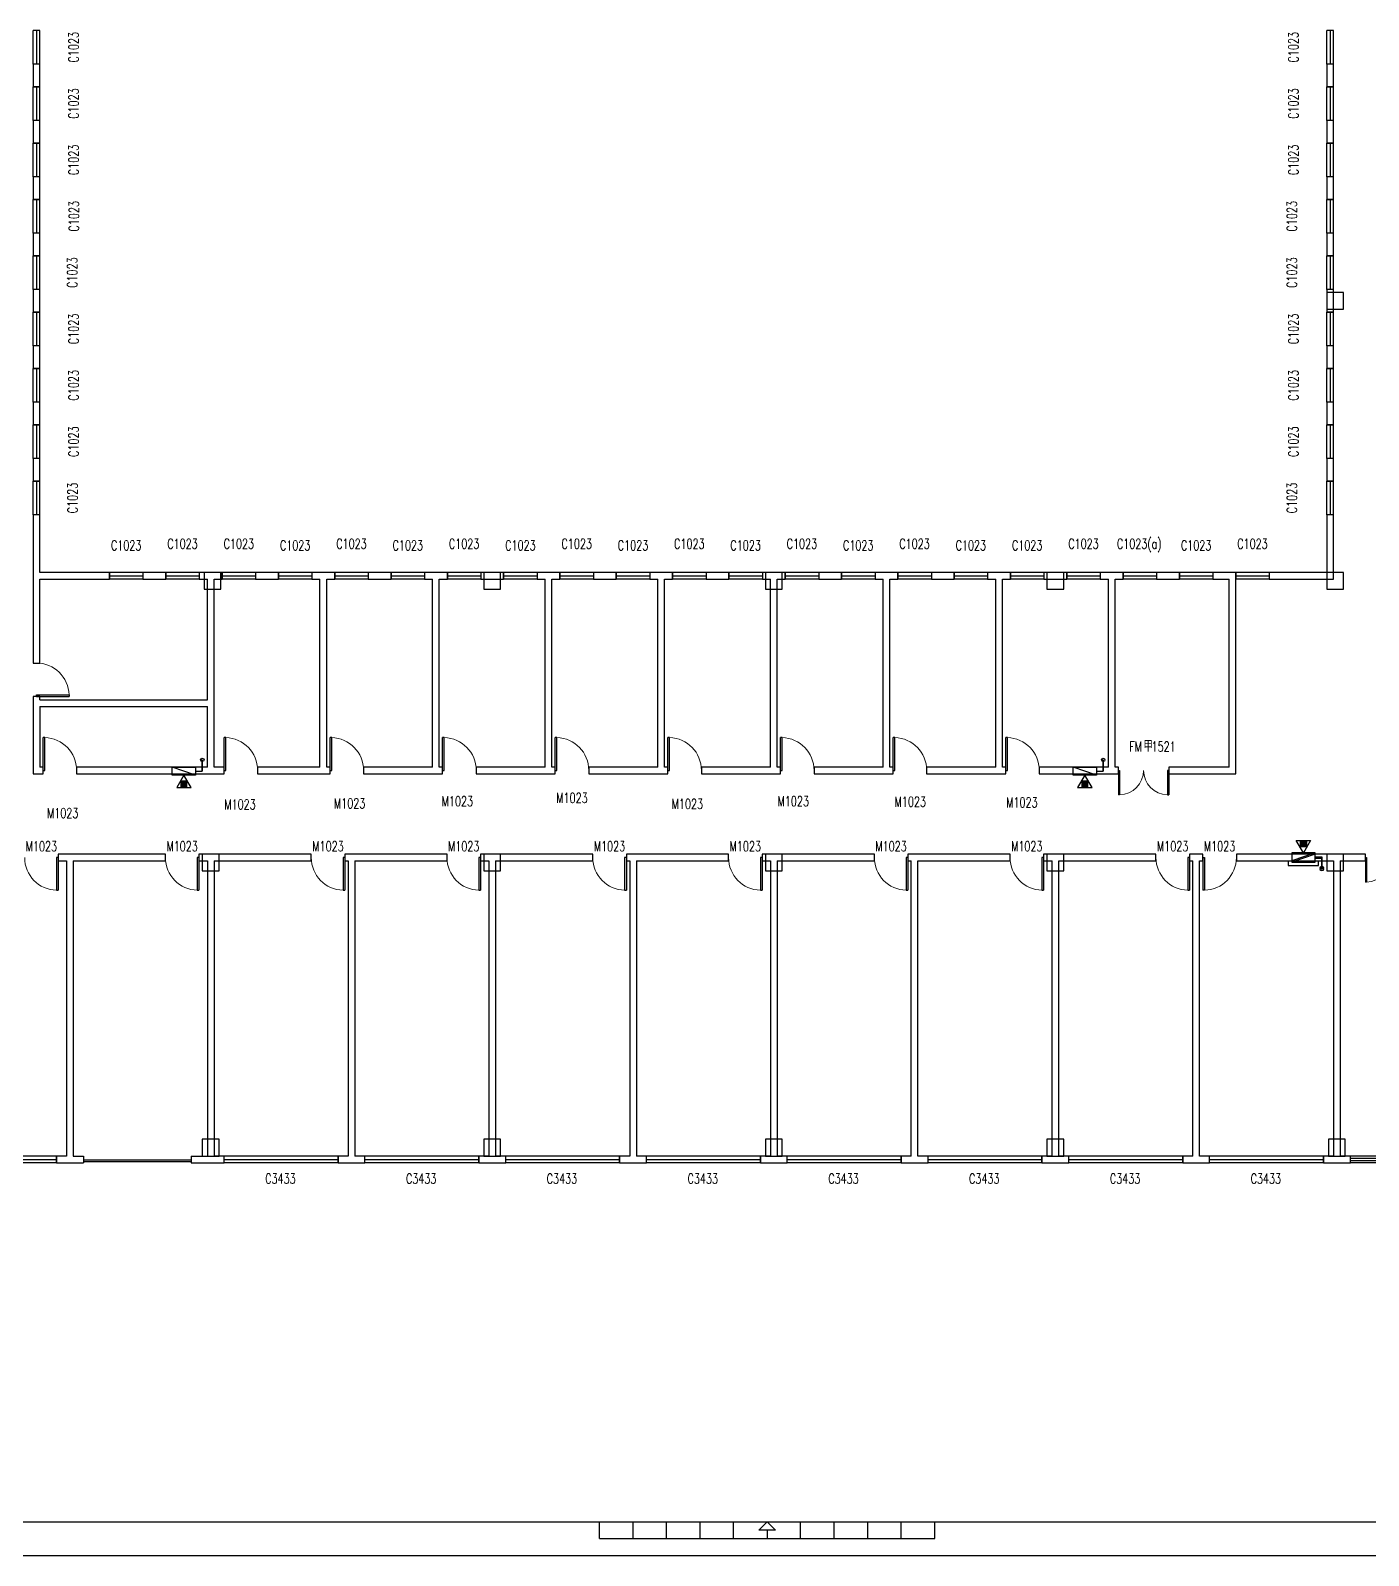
# Model space of a CAD drawing. Header units: inches. Extents: x -867 to 118033, y 1229500 to 1313600.
# Drawn here: x 36606 to 76525, y 1229500 to 1274971 of the extents above; entities that cross this region are included whole.
import ezdxf

# ---------------------------------------------------------------- set-up
doc = ezdxf.new("R2010")
doc.units = ezdxf.units.IN
doc.header["$MEASUREMENT"] = 0
for name, color, linetype in [('COLUMN', 10, 'Continuous'), ('CURTWALL', 10, 'Continuous'), ('DOOR_FIRE', 10, 'Continuous'), ('DOOR_FIRE_TEXT', 10, 'Continuous'), ('WALL', 10, 'Continuous'), ('WINDOW', 10, 'Continuous')]:
    doc.layers.add(name, color=color, linetype=linetype)
doc.styles.add('_TCH_WINDOW', font='SIMPLEX', dxfattribs={"bigfont": 'GBCBIG'})

msp = doc.modelspace()

# ---------------------------------------------------------------- linework, layer by layer
at = {"color": 1}
for p, q in [((41733, 1252890), (41733, 1253220)), ((68613, 1252890), (68613, 1253220)), ((41533, 1252890), (41733, 1252890)), ((68413, 1252890), (68613, 1252890)), ((74933, 1250331), (75133, 1250331)), ((74933, 1250291), (75133, 1250291)), ((75133, 1250331), (75133, 1250001)), ((75133, 1250291), (75133, 1249961))]:
    msp.add_line(p, q, dxfattribs=at)
at = {"color": 1, "linetype": 'Continuous', "ltscale": 2}
for p, q in [((41733, 1253220), (41733, 1252890)), ((68613, 1253220), (68613, 1252890)), ((75133, 1250001), (75133, 1250331)), ((75133, 1249961), (75133, 1250291))]:
    msp.add_line(p, q, dxfattribs=at)
at = {"color": 8}
for p, q in [((41095, 1252472), (41214, 1252592)), ((41095, 1252444), (41242, 1252592)), ((41095, 1252529), (41157, 1252592)), ((41095, 1252557), (41129, 1252592)), ((41095, 1252416), (41271, 1252592)), ((41095, 1252500), (41186, 1252592)), ((41123, 1252416), (41271, 1252563)), ((41151, 1252416), (41271, 1252535)), ((41179, 1252416), (41271, 1252507)), ((41208, 1252416), (41271, 1252478)), ((41236, 1252416), (41271, 1252450)), ((67975, 1252500), (68066, 1252592)), ((67975, 1252416), (68151, 1252592)), ((67975, 1252444), (68122, 1252592)), ((67975, 1252529), (68037, 1252592)), ((67975, 1252472), (68094, 1252592)), ((67975, 1252557), (68009, 1252592)), ((68003, 1252416), (68151, 1252563)), ((68031, 1252416), (68151, 1252535)), ((68059, 1252416), (68151, 1252507)), ((68088, 1252416), (68151, 1252478)), ((68116, 1252416), (68151, 1252450)), ((74495, 1250805), (74671, 1250629)), ((74495, 1250777), (74642, 1250629)), ((74495, 1250749), (74614, 1250629)), ((74495, 1250721), (74586, 1250629)), ((74495, 1250692), (74557, 1250629)), ((74495, 1250664), (74529, 1250629)), ((74523, 1250805), (74671, 1250658)), ((74551, 1250805), (74671, 1250686)), ((74579, 1250805), (74671, 1250714)), ((74608, 1250805), (74671, 1250743)), ((74636, 1250805), (74671, 1250771))]:
    msp.add_line(p, q, dxfattribs=at)
at = {"color": 7}
for p, q in [((53583, 1230005), (53583, 1230505)), ((54583, 1230005), (54583, 1230505)), ((55583, 1230005), (55583, 1230505)), ((56583, 1230005), (56583, 1230505)), ((57583, 1230005), (57583, 1230505)), ((59583, 1230005), (59583, 1230505)), ((60583, 1230005), (60583, 1230505)), ((61583, 1230005), (61583, 1230505)), ((62583, 1230005), (62583, 1230505)), ((63583, 1230005), (63583, 1230505)), ((53583, 1230005), (63583, 1230005)), ((58583, 1230255), (58583, 1230005)), ((-867, 1229500), (118033, 1229500))]:
    msp.add_line(p, q, dxfattribs=at)
msp.add_lwpolyline([(117033, 1230500), (117033, 1312600), (1633, 1312600), (1633, 1230500)], close=True, dxfattribs=at)
at = {"color": 30, "linetype": 'Continuous'}
for points in [[(40833, 1253010), (41533, 1253010), (41533, 1252770), (40833, 1252770)], [(40833, 1253010), (41533, 1253010), (41533, 1252770), (40833, 1253010)], [(67713, 1253010), (68413, 1253010), (68413, 1252770), (67713, 1252770)], [(67713, 1253010), (68413, 1253010), (68413, 1252770), (67713, 1253010)], [(74233, 1250210), (74933, 1250210), (74933, 1250451), (74233, 1250451)], [(74233, 1250210), (74933, 1250210), (74933, 1250451), (74233, 1250210)], [(74233, 1250171), (74933, 1250171), (74933, 1250411), (74233, 1250411)], [(74233, 1250171), (74933, 1250171), (74933, 1250411), (74233, 1250171)]]:
    msp.add_lwpolyline(points, close=True, dxfattribs=at)
at = {"color": 2}
for points in [[(41183, 1252770), (40968, 1252398), (41397, 1252398)], [(68063, 1252770), (67848, 1252398), (68277, 1252398)], [(41095, 1252416), (41271, 1252416), (41271, 1252592), (41095, 1252592)], [(67975, 1252416), (68151, 1252416), (68151, 1252592), (67975, 1252592)], [(74583, 1250451), (74368, 1250823), (74797, 1250823)], [(74495, 1250805), (74671, 1250805), (74671, 1250629), (74495, 1250629)]]:
    msp.add_lwpolyline(points, close=True, dxfattribs=at)
at = {"color": 30}
msp.add_lwpolyline([(74133, 1250210), (74133, 1250070), (75033, 1250070), (75033, 1250210)], dxfattribs=at)
at = {"color": 7}
msp.add_polyline3d([(58833, 1230255, 0), (58333, 1230255, 0), (58583, 1230505, 0)], close=True, dxfattribs=at)
at = {"color": 2}
for centre in [(41733, 1253220), (68613, 1253220), (75133, 1250001), (75133, 1249961)]:
    msp.add_circle(centre, 50, dxfattribs=at)
at = {"layer": 'COLUMN', "color": 2, "ltscale": 3}
for points in [[(75783, 1266661), (75783, 1267161), (75283, 1267161), (75283, 1266661)], [(42283, 1258310), (42283, 1258810), (41783, 1258810), (41783, 1258310)], [(50633, 1258310), (50633, 1258810), (50133, 1258810), (50133, 1258310)], [(59033, 1258310), (59033, 1258810), (58533, 1258810), (58533, 1258310)], [(67433, 1258310), (67433, 1258810), (66933, 1258810), (66933, 1258310)], [(75783, 1258310), (75783, 1258810), (75283, 1258810), (75283, 1258310)], [(42233, 1249911), (42233, 1250411), (41733, 1250411), (41733, 1249911)], [(50633, 1249911), (50633, 1250411), (50133, 1250411), (50133, 1249911)], [(59033, 1249911), (59033, 1250411), (58533, 1250411), (58533, 1249911)], [(67433, 1249911), (67433, 1250411), (66933, 1250411), (66933, 1249911)], [(75783, 1249911), (75783, 1250411), (75283, 1250411), (75283, 1249911)], [(42233, 1241411), (42233, 1241911), (41733, 1241911), (41733, 1241411)], [(50633, 1241411), (50633, 1241911), (50133, 1241911), (50133, 1241411)], [(59033, 1241411), (59033, 1241911), (58533, 1241911), (58533, 1241411)], [(67433, 1241411), (67433, 1241911), (66933, 1241911), (66933, 1241411)], [(75833, 1241411), (75833, 1241911), (75333, 1241911), (75333, 1241411)]]:
    msp.add_lwpolyline(points, close=True, dxfattribs=at)
at = {"layer": 'CURTWALL', "color": 4}
for p, q in [((41423, 1241291), (38183, 1241291)), ((41423, 1241241), (38183, 1241241))]:
    msp.add_line(p, q, dxfattribs=at)
at = {"layer": 'DOOR_FIRE', "color": 7}
for p, q in [((69063, 1252911), (69100, 1252911)), ((69063, 1252911), (69063, 1252179)), ((69100, 1252911), (69100, 1252179)), ((70525, 1252911), (70525, 1252179)), ((70563, 1252911), (70525, 1252911)), ((70563, 1252911), (70563, 1252179)), ((69100, 1252179), (69063, 1252179)), ((70525, 1252179), (70563, 1252179)), ((76433, 1250311), (76433, 1249579)), ((76433, 1250311), (76470, 1250311)), ((76470, 1250311), (76470, 1249579)), ((76470, 1249579), (76433, 1249579))]:
    msp.add_line(p, q, dxfattribs=at)
at = {"layer": 'DOOR_FIRE', "color": 7, "lineweight": 13}
for centre, start, end in [((69081, 1252911), 271.4693, 0), ((70544, 1252911), 180, 268.5307), ((76451, 1250311), 271.4693, 0)]:
    msp.add_arc(centre, 731, start, end, dxfattribs=at)
at = {"layer": 'WALL', "color": 2}
for p, q in [((36883, 1273971), (36683, 1273971)), ((36683, 1273971), (36683, 1273291)), ((36883, 1273291), (36883, 1273971)), ((75283, 1273971), (75283, 1273291)), ((75483, 1273971), (75283, 1273971)), ((75483, 1273291), (75483, 1273971)), ((36683, 1273291), (36883, 1273291)), ((75283, 1273291), (75483, 1273291)), ((36883, 1272291), (36683, 1272291)), ((36683, 1272291), (36683, 1271611)), ((36883, 1271611), (36883, 1272291)), ((75483, 1272291), (75283, 1272291)), ((75283, 1272291), (75283, 1271611)), ((75483, 1271611), (75483, 1272291)), ((36683, 1271611), (36883, 1271611)), ((75283, 1271611), (75483, 1271611)), ((36683, 1270611), (36683, 1269931)), ((36883, 1270611), (36683, 1270611)), ((36883, 1269931), (36883, 1270611)), ((75283, 1270611), (75283, 1269931)), ((75483, 1270611), (75283, 1270611)), ((75483, 1269931), (75483, 1270611)), ((36683, 1269931), (36883, 1269931)), ((75283, 1269931), (75483, 1269931)), ((36683, 1268931), (36683, 1268251)), ((36883, 1268931), (36683, 1268931)), ((36883, 1268251), (36883, 1268931)), ((75483, 1268931), (75283, 1268931)), ((75283, 1268931), (75283, 1268251)), ((75483, 1268251), (75483, 1268931)), ((36683, 1268251), (36883, 1268251)), ((75283, 1268251), (75483, 1268251)), ((36683, 1267251), (36683, 1266571)), ((36883, 1267251), (36683, 1267251)), ((36883, 1266571), (36883, 1267251)), ((75283, 1267251), (75283, 1266571)), ((75483, 1267251), (75283, 1267251)), ((75483, 1266571), (75483, 1267251)), ((36683, 1266571), (36883, 1266571)), ((75283, 1266571), (75483, 1266571)), ((36683, 1265571), (36683, 1264891)), ((36883, 1265571), (36683, 1265571)), ((36883, 1264891), (36883, 1265571)), ((75283, 1265571), (75283, 1264891)), ((75483, 1265571), (75283, 1265571)), ((75483, 1264891), (75483, 1265571)), ((36683, 1264891), (36883, 1264891)), ((75283, 1264891), (75483, 1264891)), ((36683, 1263891), (36683, 1263211)), ((36883, 1263891), (36683, 1263891)), ((36883, 1263211), (36883, 1263891)), ((75483, 1263891), (75283, 1263891)), ((75283, 1263891), (75283, 1263211)), ((75483, 1263211), (75483, 1263891)), ((36683, 1263211), (36883, 1263211)), ((75283, 1263211), (75483, 1263211)), ((36683, 1262211), (36683, 1261531)), ((36883, 1262211), (36683, 1262211)), ((36883, 1261531), (36883, 1262211)), ((75283, 1262211), (75283, 1261531)), ((75483, 1262211), (75283, 1262211)), ((75483, 1261531), (75483, 1262211)), ((36683, 1261531), (36883, 1261531)), ((75283, 1261531), (75483, 1261531)), ((36883, 1260531), (36683, 1260531)), ((36683, 1260531), (36683, 1258710)), ((36883, 1258810), (36883, 1260531)), ((75483, 1260531), (75283, 1260531)), ((75283, 1260531), (75283, 1258810)), ((75483, 1258610), (75483, 1260531)), ((36683, 1258710), (36683, 1256111)), ((38963, 1258810), (36883, 1258810)), ((38963, 1258610), (38963, 1258810)), ((40643, 1258810), (39963, 1258810)), ((39963, 1258810), (39963, 1258610)), ((40643, 1258610), (40643, 1258810)), ((41643, 1258810), (41643, 1258610)), ((41983, 1258810), (41643, 1258810)), ((42323, 1258810), (41983, 1258810)), ((42323, 1258610), (42323, 1258810)), ((44003, 1258810), (43323, 1258810)), ((43323, 1258810), (43323, 1258610)), ((44003, 1258610), (44003, 1258810)), ((45003, 1258810), (45003, 1258610)), ((45343, 1258810), (45003, 1258810)), ((45683, 1258810), (45343, 1258810)), ((45683, 1258610), (45683, 1258810)), ((47363, 1258810), (46683, 1258810)), ((46683, 1258810), (46683, 1258610)), ((47363, 1258610), (47363, 1258810)), ((48363, 1258810), (48363, 1258610)), ((48703, 1258810), (48363, 1258810)), ((49043, 1258810), (48703, 1258810)), ((49043, 1258610), (49043, 1258810)), ((50043, 1258810), (50043, 1258610)), ((50723, 1258810), (50043, 1258810)), ((50723, 1258610), (50723, 1258810)), ((51723, 1258810), (51723, 1258610)), ((52063, 1258810), (51723, 1258810)), ((52403, 1258810), (52063, 1258810)), ((52403, 1258610), (52403, 1258810)), ((54083, 1258810), (53403, 1258810)), ((53403, 1258810), (53403, 1258610)), ((54083, 1258610), (54083, 1258810)), ((55083, 1258810), (55083, 1258610)), ((55423, 1258810), (55083, 1258810)), ((55763, 1258810), (55423, 1258810)), ((55763, 1258610), (55763, 1258810)), ((56763, 1258810), (56763, 1258610)), ((57443, 1258810), (56763, 1258810)), ((57443, 1258610), (57443, 1258810)), ((58783, 1258810), (58443, 1258810)), ((58443, 1258810), (58443, 1258610)), ((59123, 1258810), (58783, 1258810)), ((59123, 1258610), (59123, 1258810)), ((60123, 1258810), (60123, 1258610)), ((60803, 1258810), (60123, 1258810)), ((60803, 1258610), (60803, 1258810)), ((61803, 1258810), (61803, 1258610)), ((62143, 1258810), (61803, 1258810)), ((62483, 1258810), (62143, 1258810)), ((62483, 1258610), (62483, 1258810)), ((63483, 1258810), (63483, 1258610)), ((64163, 1258810), (63483, 1258810)), ((64163, 1258610), (64163, 1258810)), ((65503, 1258810), (65163, 1258810)), ((65163, 1258810), (65163, 1258610)), ((65843, 1258810), (65503, 1258810)), ((65843, 1258610), (65843, 1258810)), ((67523, 1258810), (66843, 1258810)), ((66843, 1258810), (66843, 1258610)), ((67523, 1258610), (67523, 1258810)), ((68863, 1258810), (68523, 1258810)), ((68523, 1258810), (68523, 1258610)), ((69203, 1258810), (68863, 1258810)), ((69203, 1258610), (69203, 1258810)), ((70883, 1258810), (70203, 1258810)), ((70203, 1258810), (70203, 1258610)), ((70883, 1258610), (70883, 1258810)), ((72463, 1258810), (71883, 1258810)), ((71883, 1258810), (71883, 1258610)), ((72563, 1258810), (72463, 1258810)), ((72563, 1258610), (72563, 1258810)), ((73563, 1258810), (73563, 1258610)), ((75283, 1258810), (73563, 1258810)), ((36883, 1256111), (36883, 1258610)), ((36883, 1258610), (38963, 1258610)), ((39963, 1258610), (40643, 1258610)), ((41643, 1258610), (41883, 1258610)), ((41883, 1255011), (41883, 1258610)), ((42083, 1258610), (42323, 1258610)), ((42083, 1254911), (42083, 1258610)), ((43323, 1258610), (44003, 1258610)), ((45003, 1258610), (45243, 1258610)), ((45243, 1253010), (45243, 1258610)), ((45443, 1258610), (45683, 1258610)), ((45443, 1253010), (45443, 1258610)), ((46683, 1258610), (47363, 1258610)), ((48363, 1258610), (48603, 1258610)), ((48603, 1253010), (48603, 1258610)), ((48803, 1258610), (49043, 1258610)), ((48803, 1253010), (48803, 1258610)), ((50043, 1258610), (50723, 1258610)), ((51723, 1258610), (51963, 1258610)), ((51963, 1253010), (51963, 1258610)), ((52163, 1258610), (52403, 1258610)), ((52163, 1253010), (52163, 1258610)), ((53403, 1258610), (54083, 1258610)), ((55083, 1258610), (55323, 1258610)), ((55323, 1253010), (55323, 1258610)), ((55523, 1253010), (55523, 1258610)), ((55523, 1258610), (55763, 1258610)), ((56763, 1258610), (57443, 1258610)), ((58443, 1258610), (58683, 1258610)), ((58683, 1253010), (58683, 1258610)), ((58883, 1258610), (59123, 1258610)), ((58883, 1253010), (58883, 1258610)), ((60123, 1258610), (60803, 1258610)), ((61803, 1258610), (62043, 1258610)), ((62043, 1253010), (62043, 1258610)), ((62243, 1253010), (62243, 1258610)), ((62243, 1258610), (62483, 1258610)), ((63483, 1258610), (64163, 1258610)), ((65163, 1258610), (65403, 1258610)), ((65403, 1253010), (65403, 1258610)), ((65603, 1253010), (65603, 1258610)), ((65603, 1258610), (65843, 1258610)), ((66843, 1258610), (67523, 1258610)), ((68523, 1258610), (68763, 1258610)), ((68763, 1253010), (68763, 1258610)), ((68963, 1253010), (68963, 1258610)), ((68963, 1258610), (69203, 1258610)), ((70203, 1258610), (70883, 1258610)), ((71883, 1258610), (72363, 1258610)), ((72363, 1253010), (72363, 1258610)), ((72563, 1252811), (72563, 1258610)), ((73563, 1258610), (75483, 1258610)), ((36683, 1256111), (36883, 1256111)), ((36883, 1255111), (36683, 1255111)), ((36683, 1255111), (36683, 1254911)), ((36883, 1255011), (36883, 1255111)), ((36883, 1255011), (41883, 1255011)), ((36683, 1254911), (36683, 1252811)), ((36883, 1254811), (36883, 1253010)), ((36883, 1254811), (41883, 1254811)), ((41883, 1253010), (41883, 1254811)), ((42083, 1253010), (42083, 1254911)), ((36683, 1252811), (36983, 1252811)), ((36983, 1253010), (36883, 1253010)), ((36983, 1252811), (36983, 1253010)), ((37983, 1253010), (37983, 1252811)), ((41883, 1253010), (37983, 1253010)), ((37983, 1252811), (41983, 1252811)), ((41983, 1252811), (42383, 1252811)), ((42383, 1253010), (42083, 1253010)), ((42383, 1252811), (42383, 1253010)), ((43383, 1253010), (43383, 1252811)), ((45243, 1253010), (43383, 1253010)), ((43383, 1252811), (45343, 1252811)), ((45343, 1252811), (45543, 1252811)), ((45543, 1253010), (45443, 1253010)), ((45543, 1252811), (45543, 1253010)), ((48603, 1253010), (46543, 1253010)), ((46543, 1253010), (46543, 1252811)), ((46543, 1252811), (48703, 1252811)), ((48703, 1252811), (48903, 1252811)), ((48903, 1253010), (48803, 1253010)), ((48903, 1252811), (48903, 1253010)), ((51963, 1253010), (49903, 1253010)), ((49903, 1253010), (49903, 1252811)), ((49903, 1252811), (52063, 1252811)), ((52063, 1252811), (52263, 1252811)), ((52263, 1253010), (52163, 1253010)), ((52263, 1252811), (52263, 1253010)), ((55323, 1253010), (53263, 1253010)), ((53263, 1253010), (53263, 1252811)), ((53263, 1252811), (55423, 1252811)), ((55423, 1252811), (55623, 1252811)), ((55623, 1253010), (55523, 1253010)), ((55623, 1252811), (55623, 1253010)), ((58683, 1253010), (56623, 1253010)), ((56623, 1253010), (56623, 1252811)), ((56623, 1252811), (58783, 1252811)), ((58783, 1252811), (58983, 1252811)), ((58983, 1253010), (58883, 1253010)), ((58983, 1252811), (58983, 1253010)), ((62043, 1253010), (59983, 1253010)), ((59983, 1253010), (59983, 1252811)), ((59983, 1252811), (62143, 1252811)), ((62143, 1252811), (62343, 1252811)), ((62343, 1253010), (62243, 1253010)), ((62343, 1252811), (62343, 1253010)), ((63343, 1253010), (63343, 1252811)), ((65403, 1253010), (63343, 1253010)), ((63343, 1252811), (65503, 1252811)), ((65503, 1252811), (65703, 1252811)), ((65703, 1253010), (65603, 1253010)), ((65703, 1252811), (65703, 1253010)), ((68763, 1253010), (66703, 1253010)), ((66703, 1253010), (66703, 1252811)), ((66703, 1252811), (68863, 1252811)), ((68863, 1252811), (69063, 1252811)), ((69063, 1253010), (68963, 1253010)), ((69063, 1252811), (69063, 1253010)), ((70563, 1253010), (70563, 1252811)), ((72363, 1253010), (70563, 1253010)), ((70563, 1252811), (72563, 1252811)), ((37783, 1250411), (37433, 1250411)), ((37433, 1250411), (37433, 1250210)), ((37433, 1250210), (37683, 1250210)), ((37683, 1250210), (37683, 1241411)), ((40633, 1250411), (37783, 1250411)), ((37883, 1250210), (37883, 1241411)), ((37883, 1250210), (40633, 1250210)), ((40633, 1250210), (40633, 1250411)), ((41633, 1250411), (41633, 1250210)), ((41983, 1250411), (41633, 1250411)), ((41633, 1250210), (41883, 1250210)), ((41883, 1250210), (41883, 1241411)), ((44983, 1250411), (41983, 1250411)), ((42083, 1250210), (44983, 1250210)), ((42083, 1250210), (42083, 1241411)), ((44983, 1250210), (44983, 1250411)), ((46183, 1250411), (45983, 1250411)), ((45983, 1250411), (45983, 1250210)), ((45983, 1250210), (46083, 1250210)), ((46083, 1250210), (46083, 1241411)), ((49033, 1250411), (46183, 1250411)), ((46283, 1250210), (49033, 1250210)), ((46283, 1250210), (46283, 1241411)), ((49033, 1250210), (49033, 1250411)), ((50383, 1250411), (50033, 1250411)), ((50033, 1250411), (50033, 1250210)), ((50033, 1250210), (50283, 1250210)), ((50283, 1250210), (50283, 1241411)), ((53383, 1250411), (50383, 1250411)), ((50483, 1250210), (53383, 1250210)), ((50483, 1250210), (50483, 1241411)), ((53383, 1250210), (53383, 1250411)), ((54583, 1250411), (54383, 1250411)), ((54383, 1250411), (54383, 1250210)), ((54383, 1250210), (54483, 1250210)), ((54483, 1250210), (54483, 1241411)), ((57433, 1250411), (54583, 1250411)), ((54683, 1250210), (57433, 1250210)), ((54683, 1250210), (54683, 1241411)), ((57433, 1250210), (57433, 1250411)), ((58433, 1250411), (58433, 1250210)), ((58783, 1250411), (58433, 1250411)), ((58433, 1250210), (58683, 1250210)), ((58683, 1250210), (58683, 1241411)), ((61783, 1250411), (58783, 1250411)), ((58883, 1250210), (61783, 1250210)), ((58883, 1250210), (58883, 1241411)), ((61783, 1250210), (61783, 1250411)), ((62783, 1250411), (62783, 1250210)), ((62983, 1250411), (62783, 1250411)), ((62783, 1250210), (62883, 1250210)), ((62883, 1241411), (62883, 1250210)), ((65833, 1250411), (62983, 1250411)), ((63083, 1241411), (63083, 1250210)), ((63083, 1250210), (65833, 1250210)), ((65833, 1250210), (65833, 1250411)), ((66833, 1250411), (66833, 1250210)), ((67183, 1250411), (66833, 1250411)), ((66833, 1250210), (67083, 1250210)), ((67083, 1241411), (67083, 1250210)), ((70183, 1250411), (67183, 1250411)), ((67283, 1241411), (67283, 1250210)), ((67283, 1250210), (70183, 1250210)), ((70183, 1250210), (70183, 1250411)), ((71383, 1250411), (71183, 1250411)), ((71183, 1250411), (71183, 1250210)), ((71183, 1250210), (71283, 1250210)), ((71283, 1241411), (71283, 1250210)), ((71583, 1250411), (71383, 1250411)), ((71483, 1250210), (71583, 1250210)), ((71483, 1241411), (71483, 1250210)), ((71583, 1250210), (71583, 1250411)), ((75583, 1250411), (72583, 1250411)), ((72583, 1250411), (72583, 1250210)), ((72583, 1250210), (75483, 1250210)), ((75483, 1250210), (75483, 1241411)), ((76433, 1250411), (75583, 1250411)), ((75683, 1250210), (75683, 1241411)), ((75683, 1250210), (76433, 1250210)), ((76433, 1250210), (76433, 1250411)), ((37683, 1241411), (37383, 1241411)), ((37383, 1241411), (37383, 1241211)), ((37883, 1241411), (38183, 1241411)), ((38183, 1241411), (38183, 1241211)), ((41398, 1241411), (41398, 1241211)), ((41398, 1241411), (41883, 1241411)), ((42383, 1241411), (42083, 1241411)), ((42383, 1241211), (42383, 1241411)), ((46083, 1241411), (45783, 1241411)), ((45783, 1241411), (45783, 1241211)), ((46583, 1241411), (46283, 1241411)), ((46583, 1241211), (46583, 1241411)), ((49983, 1241411), (49983, 1241211)), ((50283, 1241411), (49983, 1241411)), ((50783, 1241411), (50483, 1241411)), ((50783, 1241211), (50783, 1241411)), ((54183, 1241411), (54183, 1241211)), ((54483, 1241411), (54183, 1241411)), ((54983, 1241411), (54683, 1241411)), ((54983, 1241211), (54983, 1241411)), ((58683, 1241411), (58383, 1241411)), ((58383, 1241411), (58383, 1241211)), ((59183, 1241411), (58883, 1241411)), ((59183, 1241211), (59183, 1241411)), ((62583, 1241411), (62583, 1241211)), ((62883, 1241411), (62583, 1241411)), ((63383, 1241411), (63083, 1241411)), ((63383, 1241211), (63383, 1241411)), ((66783, 1241411), (66783, 1241211)), ((67083, 1241411), (66783, 1241411)), ((67583, 1241411), (67283, 1241411)), ((67583, 1241211), (67583, 1241411)), ((70983, 1241411), (70983, 1241211)), ((71283, 1241411), (70983, 1241411)), ((71783, 1241411), (71483, 1241411)), ((71783, 1241211), (71783, 1241411)), ((75183, 1241411), (75183, 1241211)), ((75483, 1241411), (75183, 1241411)), ((75983, 1241411), (75683, 1241411)), ((75983, 1241211), (75983, 1241411)), ((37383, 1241211), (37783, 1241211)), ((37783, 1241211), (38183, 1241211)), ((41398, 1241211), (41983, 1241211)), ((41983, 1241211), (42383, 1241211)), ((45783, 1241211), (46183, 1241211)), ((46183, 1241211), (46583, 1241211)), ((49983, 1241211), (50383, 1241211)), ((50383, 1241211), (50783, 1241211)), ((54183, 1241211), (54583, 1241211)), ((54583, 1241211), (54983, 1241211)), ((58383, 1241211), (58783, 1241211)), ((58783, 1241211), (59183, 1241211)), ((62583, 1241211), (62983, 1241211)), ((62983, 1241211), (63383, 1241211)), ((66783, 1241211), (67183, 1241211)), ((67183, 1241211), (67583, 1241211)), ((70983, 1241211), (71383, 1241211)), ((71383, 1241211), (71783, 1241211)), ((75183, 1241211), (75583, 1241211)), ((75583, 1241211), (75983, 1241211))]:
    msp.add_line(p, q, dxfattribs=at)
at = {"layer": 'WINDOW', "color": 4}
for p, q in [((36883, 1274971), (36683, 1274971)), ((36683, 1273971), (36683, 1274971)), ((36783, 1274971), (36783, 1273971)), ((36883, 1273971), (36883, 1274971)), ((75283, 1273971), (75283, 1274971)), ((75483, 1274971), (75283, 1274971)), ((75383, 1274971), (75383, 1273971)), ((75483, 1273971), (75483, 1274971)), ((36883, 1273971), (36683, 1273971)), ((75483, 1273971), (75283, 1273971)), ((36683, 1272291), (36683, 1273291)), ((36883, 1273291), (36683, 1273291)), ((36783, 1273291), (36783, 1272291)), ((36883, 1272291), (36883, 1273291)), ((75283, 1272291), (75283, 1273291)), ((75483, 1273291), (75283, 1273291)), ((75383, 1273291), (75383, 1272291)), ((75483, 1272291), (75483, 1273291)), ((36883, 1272291), (36683, 1272291)), ((75483, 1272291), (75283, 1272291)), ((36683, 1270611), (36683, 1271611)), ((36883, 1271611), (36683, 1271611)), ((36783, 1271611), (36783, 1270611)), ((36883, 1270611), (36883, 1271611)), ((75483, 1271611), (75283, 1271611)), ((75283, 1270611), (75283, 1271611)), ((75383, 1271611), (75383, 1270611)), ((75483, 1270611), (75483, 1271611)), ((36883, 1270611), (36683, 1270611)), ((75483, 1270611), (75283, 1270611)), ((36883, 1269931), (36683, 1269931)), ((36683, 1268931), (36683, 1269931)), ((36783, 1269931), (36783, 1268931)), ((36883, 1268931), (36883, 1269931)), ((75283, 1268931), (75283, 1269931)), ((75483, 1269931), (75283, 1269931)), ((75383, 1269931), (75383, 1268931)), ((75483, 1268931), (75483, 1269931)), ((36883, 1268931), (36683, 1268931)), ((75483, 1268931), (75283, 1268931)), ((36683, 1267251), (36683, 1268251)), ((36883, 1268251), (36683, 1268251)), ((36783, 1268251), (36783, 1267251)), ((36883, 1267251), (36883, 1268251)), ((75483, 1268251), (75283, 1268251)), ((75283, 1267251), (75283, 1268251)), ((75383, 1268251), (75383, 1267251)), ((75483, 1267251), (75483, 1268251)), ((36883, 1267251), (36683, 1267251)), ((75483, 1267251), (75283, 1267251)), ((36883, 1266571), (36683, 1266571)), ((36683, 1265571), (36683, 1266571)), ((36783, 1266571), (36783, 1265571)), ((36883, 1265571), (36883, 1266571)), ((75483, 1266571), (75283, 1266571)), ((75283, 1265571), (75283, 1266571)), ((75383, 1266571), (75383, 1265571)), ((75483, 1265571), (75483, 1266571)), ((36883, 1265571), (36683, 1265571)), ((75483, 1265571), (75283, 1265571)), ((36683, 1263891), (36683, 1264891)), ((36883, 1264891), (36683, 1264891)), ((36783, 1264891), (36783, 1263891)), ((36883, 1263891), (36883, 1264891)), ((75283, 1263891), (75283, 1264891)), ((75483, 1264891), (75283, 1264891)), ((75383, 1264891), (75383, 1263891)), ((75483, 1263891), (75483, 1264891)), ((36883, 1263891), (36683, 1263891)), ((75483, 1263891), (75283, 1263891)), ((36883, 1263211), (36683, 1263211)), ((36683, 1262211), (36683, 1263211)), ((36783, 1263211), (36783, 1262211)), ((36883, 1262211), (36883, 1263211)), ((75483, 1263211), (75283, 1263211)), ((75283, 1262211), (75283, 1263211)), ((75383, 1263211), (75383, 1262211)), ((75483, 1262211), (75483, 1263211)), ((36883, 1262211), (36683, 1262211)), ((75483, 1262211), (75283, 1262211)), ((36683, 1260531), (36683, 1261531)), ((36883, 1261531), (36683, 1261531)), ((36783, 1261531), (36783, 1260531)), ((36883, 1260531), (36883, 1261531)), ((75283, 1260531), (75283, 1261531)), ((75483, 1261531), (75283, 1261531)), ((75383, 1261531), (75383, 1260531)), ((75483, 1260531), (75483, 1261531)), ((36883, 1260531), (36683, 1260531)), ((75483, 1260531), (75283, 1260531)), ((38963, 1258810), (38963, 1258610)), ((39963, 1258810), (38963, 1258810)), ((38963, 1258710), (39963, 1258710)), ((39963, 1258810), (39963, 1258610)), ((40643, 1258810), (40643, 1258610)), ((41643, 1258810), (40643, 1258810)), ((40643, 1258710), (41643, 1258710)), ((41643, 1258810), (41643, 1258610)), ((43323, 1258810), (42323, 1258810)), ((42323, 1258810), (42323, 1258610)), ((42323, 1258710), (43323, 1258710)), ((43323, 1258810), (43323, 1258610)), ((45003, 1258810), (44003, 1258810)), ((44003, 1258810), (44003, 1258610)), ((44003, 1258710), (45003, 1258710)), ((45003, 1258810), (45003, 1258610)), ((45683, 1258810), (45683, 1258610)), ((46683, 1258810), (45683, 1258810)), ((45683, 1258710), (46683, 1258710)), ((46683, 1258810), (46683, 1258610)), ((47363, 1258810), (47363, 1258610)), ((48363, 1258810), (47363, 1258810)), ((47363, 1258710), (48363, 1258710)), ((48363, 1258810), (48363, 1258610)), ((49043, 1258810), (49043, 1258610)), ((50043, 1258810), (49043, 1258810)), ((49043, 1258710), (50043, 1258710)), ((50043, 1258810), (50043, 1258610)), ((50723, 1258810), (50723, 1258610)), ((51723, 1258810), (50723, 1258810)), ((50723, 1258710), (51723, 1258710)), ((51723, 1258810), (51723, 1258610)), ((52403, 1258810), (52403, 1258610)), ((53403, 1258810), (52403, 1258810)), ((52403, 1258710), (53403, 1258710)), ((53403, 1258810), (53403, 1258610)), ((55083, 1258810), (54083, 1258810)), ((54083, 1258810), (54083, 1258610)), ((54083, 1258710), (55083, 1258710)), ((55083, 1258810), (55083, 1258610)), ((55763, 1258810), (55763, 1258610)), ((56763, 1258810), (55763, 1258810)), ((55763, 1258710), (56763, 1258710)), ((56763, 1258810), (56763, 1258610)), ((57443, 1258810), (57443, 1258610)), ((58443, 1258810), (57443, 1258810)), ((57443, 1258710), (58443, 1258710)), ((58443, 1258810), (58443, 1258610)), ((59123, 1258810), (59123, 1258610)), ((60123, 1258810), (59123, 1258810)), ((59123, 1258710), (60123, 1258710)), ((60123, 1258810), (60123, 1258610)), ((61803, 1258810), (60803, 1258810)), ((60803, 1258810), (60803, 1258610)), ((60803, 1258710), (61803, 1258710)), ((61803, 1258810), (61803, 1258610)), ((63483, 1258810), (62483, 1258810)), ((62483, 1258810), (62483, 1258610)), ((62483, 1258710), (63483, 1258710)), ((63483, 1258810), (63483, 1258610)), ((65163, 1258810), (64163, 1258810)), ((64163, 1258810), (64163, 1258610)), ((64163, 1258710), (65163, 1258710)), ((65163, 1258810), (65163, 1258610)), ((66843, 1258810), (65843, 1258810)), ((65843, 1258810), (65843, 1258610)), ((65843, 1258710), (66843, 1258710)), ((66843, 1258810), (66843, 1258610)), ((68523, 1258810), (67523, 1258810)), ((67523, 1258810), (67523, 1258610)), ((67523, 1258710), (68523, 1258710)), ((68523, 1258810), (68523, 1258610)), ((69203, 1258810), (69203, 1258610)), ((70203, 1258810), (69203, 1258810)), ((69203, 1258710), (70203, 1258710)), ((70203, 1258810), (70203, 1258610)), ((70883, 1258810), (70883, 1258610)), ((71883, 1258810), (70883, 1258810)), ((70883, 1258710), (71883, 1258710)), ((71883, 1258810), (71883, 1258610)), ((73563, 1258810), (72563, 1258810)), ((72563, 1258810), (72563, 1258610)), ((72563, 1258710), (73563, 1258710)), ((73563, 1258810), (73563, 1258610)), ((39963, 1258610), (38963, 1258610)), ((41643, 1258610), (40643, 1258610)), ((43323, 1258610), (42323, 1258610)), ((45003, 1258610), (44003, 1258610)), ((46683, 1258610), (45683, 1258610)), ((48363, 1258610), (47363, 1258610)), ((50043, 1258610), (49043, 1258610)), ((51723, 1258610), (50723, 1258610)), ((53403, 1258610), (52403, 1258610)), ((55083, 1258610), (54083, 1258610)), ((56763, 1258610), (55763, 1258610)), ((58443, 1258610), (57443, 1258610)), ((60123, 1258610), (59123, 1258610)), ((61803, 1258610), (60803, 1258610)), ((63483, 1258610), (62483, 1258610)), ((65163, 1258610), (64163, 1258610)), ((66843, 1258610), (65843, 1258610)), ((68523, 1258610), (67523, 1258610)), ((70203, 1258610), (69203, 1258610)), ((71883, 1258610), (70883, 1258610)), ((73563, 1258610), (72563, 1258610)), ((37383, 1241411), (33983, 1241411)), ((37383, 1241211), (37383, 1241411)), ((42383, 1241211), (42383, 1241411)), ((45783, 1241411), (42383, 1241411)), ((45783, 1241211), (45783, 1241411)), ((49983, 1241411), (46583, 1241411)), ((46583, 1241211), (46583, 1241411)), ((49983, 1241211), (49983, 1241411)), ((50783, 1241211), (50783, 1241411)), ((54183, 1241411), (50783, 1241411)), ((54183, 1241211), (54183, 1241411)), ((58383, 1241411), (54983, 1241411)), ((54983, 1241211), (54983, 1241411)), ((58383, 1241211), (58383, 1241411)), ((59183, 1241211), (59183, 1241411)), ((62583, 1241411), (59183, 1241411)), ((62583, 1241211), (62583, 1241411)), ((63383, 1241211), (63383, 1241411)), ((66783, 1241411), (63383, 1241411)), ((66783, 1241211), (66783, 1241411)), ((70983, 1241411), (67583, 1241411)), ((67583, 1241211), (67583, 1241411)), ((70983, 1241211), (70983, 1241411)), ((71783, 1241211), (71783, 1241411)), ((75183, 1241411), (71783, 1241411)), ((75183, 1241211), (75183, 1241411)), ((33983, 1241311), (37383, 1241311)), ((37383, 1241211), (33983, 1241211)), ((42383, 1241311), (45783, 1241311)), ((45783, 1241211), (42383, 1241211)), ((46583, 1241311), (49983, 1241311)), ((49983, 1241211), (46583, 1241211)), ((50783, 1241311), (54183, 1241311)), ((54183, 1241211), (50783, 1241211)), ((54983, 1241311), (58383, 1241311)), ((58383, 1241211), (54983, 1241211)), ((59183, 1241311), (62583, 1241311)), ((62583, 1241211), (59183, 1241211)), ((63383, 1241311), (66783, 1241311)), ((66783, 1241211), (63383, 1241211)), ((67583, 1241311), (70983, 1241311)), ((70983, 1241211), (67583, 1241211)), ((71783, 1241311), (75183, 1241311)), ((75183, 1241211), (71783, 1241211))]:
    msp.add_line(p, q, dxfattribs=at)
at = {"layer": 'WINDOW', "color": 7}
for p, q in [((36783, 1255161), (37758, 1255161)), ((36783, 1255111), (36783, 1255161)), ((36783, 1255111), (37758, 1255111)), ((37758, 1255161), (37758, 1255111)), ((36983, 1252911), (36983, 1253886)), ((37033, 1253886), (36983, 1253886)), ((37033, 1252911), (37033, 1253886)), ((42383, 1252911), (42383, 1253886)), ((42433, 1253886), (42383, 1253886)), ((42433, 1252911), (42433, 1253886)), ((45593, 1253886), (45543, 1253886)), ((45543, 1252911), (45543, 1253886)), ((45593, 1252911), (45593, 1253886)), ((48953, 1253886), (48903, 1253886)), ((48903, 1252911), (48903, 1253886)), ((48953, 1252911), (48953, 1253886)), ((52313, 1253886), (52263, 1253886)), ((52263, 1252911), (52263, 1253886)), ((52313, 1252911), (52313, 1253886)), ((55673, 1253886), (55623, 1253886)), ((55623, 1252911), (55623, 1253886)), ((55673, 1252911), (55673, 1253886)), ((58983, 1252911), (58983, 1253886)), ((59033, 1253886), (58983, 1253886)), ((59033, 1252911), (59033, 1253886)), ((62343, 1252911), (62343, 1253886)), ((62393, 1253886), (62343, 1253886)), ((62393, 1252911), (62393, 1253886)), ((65753, 1253886), (65703, 1253886)), ((65703, 1252911), (65703, 1253886)), ((65753, 1252911), (65753, 1253886)), ((36983, 1252911), (37033, 1252911)), ((42383, 1252911), (42433, 1252911)), ((45543, 1252911), (45593, 1252911)), ((48903, 1252911), (48953, 1252911)), ((52263, 1252911), (52313, 1252911)), ((55623, 1252911), (55673, 1252911)), ((58983, 1252911), (59033, 1252911)), ((62343, 1252911), (62393, 1252911)), ((65703, 1252911), (65753, 1252911)), ((37383, 1250311), (37383, 1249336)), ((37433, 1250311), (37383, 1250311)), ((37433, 1250311), (37433, 1249336)), ((41583, 1250311), (41583, 1249336)), ((41633, 1250311), (41583, 1250311)), ((41633, 1250311), (41633, 1249336)), ((45983, 1250311), (45933, 1250311)), ((45933, 1250311), (45933, 1249336)), ((45983, 1250311), (45983, 1249336)), ((50033, 1250311), (49983, 1250311)), ((49983, 1250311), (49983, 1249336)), ((50033, 1250311), (50033, 1249336)), ((54383, 1250311), (54333, 1250311)), ((54333, 1250311), (54333, 1249336)), ((54383, 1250311), (54383, 1249336)), ((58433, 1250311), (58383, 1250311)), ((58383, 1250311), (58383, 1249336)), ((58433, 1250311), (58433, 1249336)), ((62733, 1250311), (62733, 1249336)), ((62783, 1250311), (62733, 1250311)), ((62783, 1250311), (62783, 1249336)), ((66833, 1250311), (66783, 1250311)), ((66783, 1250311), (66783, 1249336)), ((66833, 1250311), (66833, 1249336)), ((71133, 1250311), (71133, 1249336)), ((71183, 1250311), (71133, 1250311)), ((71183, 1250311), (71183, 1249336)), ((71583, 1250311), (71633, 1250311)), ((71583, 1250311), (71583, 1249336)), ((71633, 1250311), (71633, 1249336)), ((37383, 1249336), (37433, 1249336)), ((41583, 1249336), (41633, 1249336)), ((45933, 1249336), (45983, 1249336)), ((49983, 1249336), (50033, 1249336)), ((54333, 1249336), (54383, 1249336)), ((58383, 1249336), (58433, 1249336)), ((62733, 1249336), (62783, 1249336)), ((66783, 1249336), (66833, 1249336)), ((71133, 1249336), (71183, 1249336)), ((71633, 1249336), (71583, 1249336)), ((78683, 1241411), (75983, 1241411)), ((75983, 1241344), (78683, 1241344)), ((75983, 1241277), (78683, 1241277)), ((78683, 1241211), (75983, 1241211))]:
    msp.add_line(p, q, dxfattribs=at)
at = {"layer": 'WINDOW', "color": 7, "lineweight": 13}
for centre, start, end in [((36783, 1255136), 1.4693, 90), ((37008, 1252911), 0, 88.5307), ((42408, 1252911), 0, 88.5307), ((45568, 1252911), 0, 88.5307), ((48928, 1252911), 0, 88.5307), ((52288, 1252911), 0, 88.5307), ((55648, 1252911), 0, 88.5307), ((59008, 1252911), 0, 88.5307), ((62368, 1252911), 0, 88.5307), ((65728, 1252911), 0, 88.5307), ((37408, 1250311), 180, 268.5307), ((41608, 1250311), 180, 268.5307), ((45958, 1250311), 180, 268.5307), ((50008, 1250311), 180, 268.5307), ((54358, 1250311), 180, 268.5307), ((58408, 1250311), 180, 268.5307), ((62758, 1250311), 180, 268.5307), ((66808, 1250311), 180, 268.5307), ((71158, 1250311), 180, 268.5307), ((71608, 1250311), 271.4693, 0)]:
    msp.add_arc(centre, 975, start, end, dxfattribs=at)

# ---------------------------------------------------------------- texts
at = {"layer": 'DOOR_FIRE_TEXT', "color": 7, "style": '_TCH_WINDOW', "width": 0.705882}
for s, p in [('FM', (69387, 1253470)), ('1521', (70053, 1253470))]:
    msp.add_text(s, height=297.5, dxfattribs=at).set_placement(p)
at = {"layer": 'DOOR_FIRE_TEXT', "color": 7, "style": '_TCH_WINDOW'}
msp.add_text('甲', height=338, dxfattribs=at).set_placement((69807, 1253470))
at = {"layer": 'WINDOW', "color": 7, "style": '_TCH_WINDOW', "width": 0.705882}
for p in [(38039, 1274016), (74435, 1274016), (38039, 1272336), (74435, 1272336), (38039, 1270656), (74435, 1270656), (38050, 1268976), (74387, 1268976), (38002, 1267296), (74387, 1267296), (38039, 1265616), (74435, 1265616), (38039, 1263936), (74435, 1263936), (38039, 1262256), (74435, 1262256), (38009, 1260576), (74387, 1260576)]:
    msp.add_text('C1023', height=297.5, rotation=90, dxfattribs=at).set_placement(p)
for s, p in [('C1023', (39008, 1259469)), ('C1023', (40688, 1259517)), ('C1023', (42368, 1259517)), ('C1023', (44048, 1259469)), ('C1023', (45728, 1259517)), ('C1023', (47408, 1259469)), ('C1023', (49088, 1259517)), ('C1023', (50768, 1259469)), ('C1023', (52448, 1259517)), ('C1023', (54128, 1259469)), ('C1023', (55808, 1259517)), ('C1023', (57488, 1259469)), ('C1023', (59168, 1259517)), ('C1023', (60848, 1259469)), ('C1023', (62528, 1259517)), ('C1023', (64208, 1259469)), ('C1023', (65888, 1259469)), ('C1023', (67568, 1259517)), ('C1023(a)', (69018, 1259517)), ('C1023', (70928, 1259469)), ('C1023', (72608, 1259517)), ('M1023', (42390, 1251747)), ('M1023', (45660, 1251778)), ('M1023', (48874, 1251842)), ('M1023', (52292, 1251940)), ('M1023', (55735, 1251760)), ('M1023', (58894, 1251841)), ('M1023', (62386, 1251827)), ('M1023', (65716, 1251807)), ('M1023', (37101, 1251488)), ('M1023', (36463, 1250498)), ('M1023', (40663, 1250498)), ('M1023', (45013, 1250498)), ('M1023', (49063, 1250498)), ('M1023', (53413, 1250498)), ('M1023', (57463, 1250498)), ('M1023', (61813, 1250498)), ('M1023', (65863, 1250498)), ('M1023', (70213, 1250498)), ('M1023', (71613, 1250498)), ('C3433', (43608, 1240588)), ('C3433', (47808, 1240588)), ('C3433', (52008, 1240588)), ('C3433', (56208, 1240588)), ('C3433', (60408, 1240588)), ('C3433', (64608, 1240588)), ('C3433', (68808, 1240588)), ('C3433', (73008, 1240588))]:
    msp.add_text(s, height=297.5, dxfattribs=at).set_placement(p)

doc.saveas('drawing.dxf')
